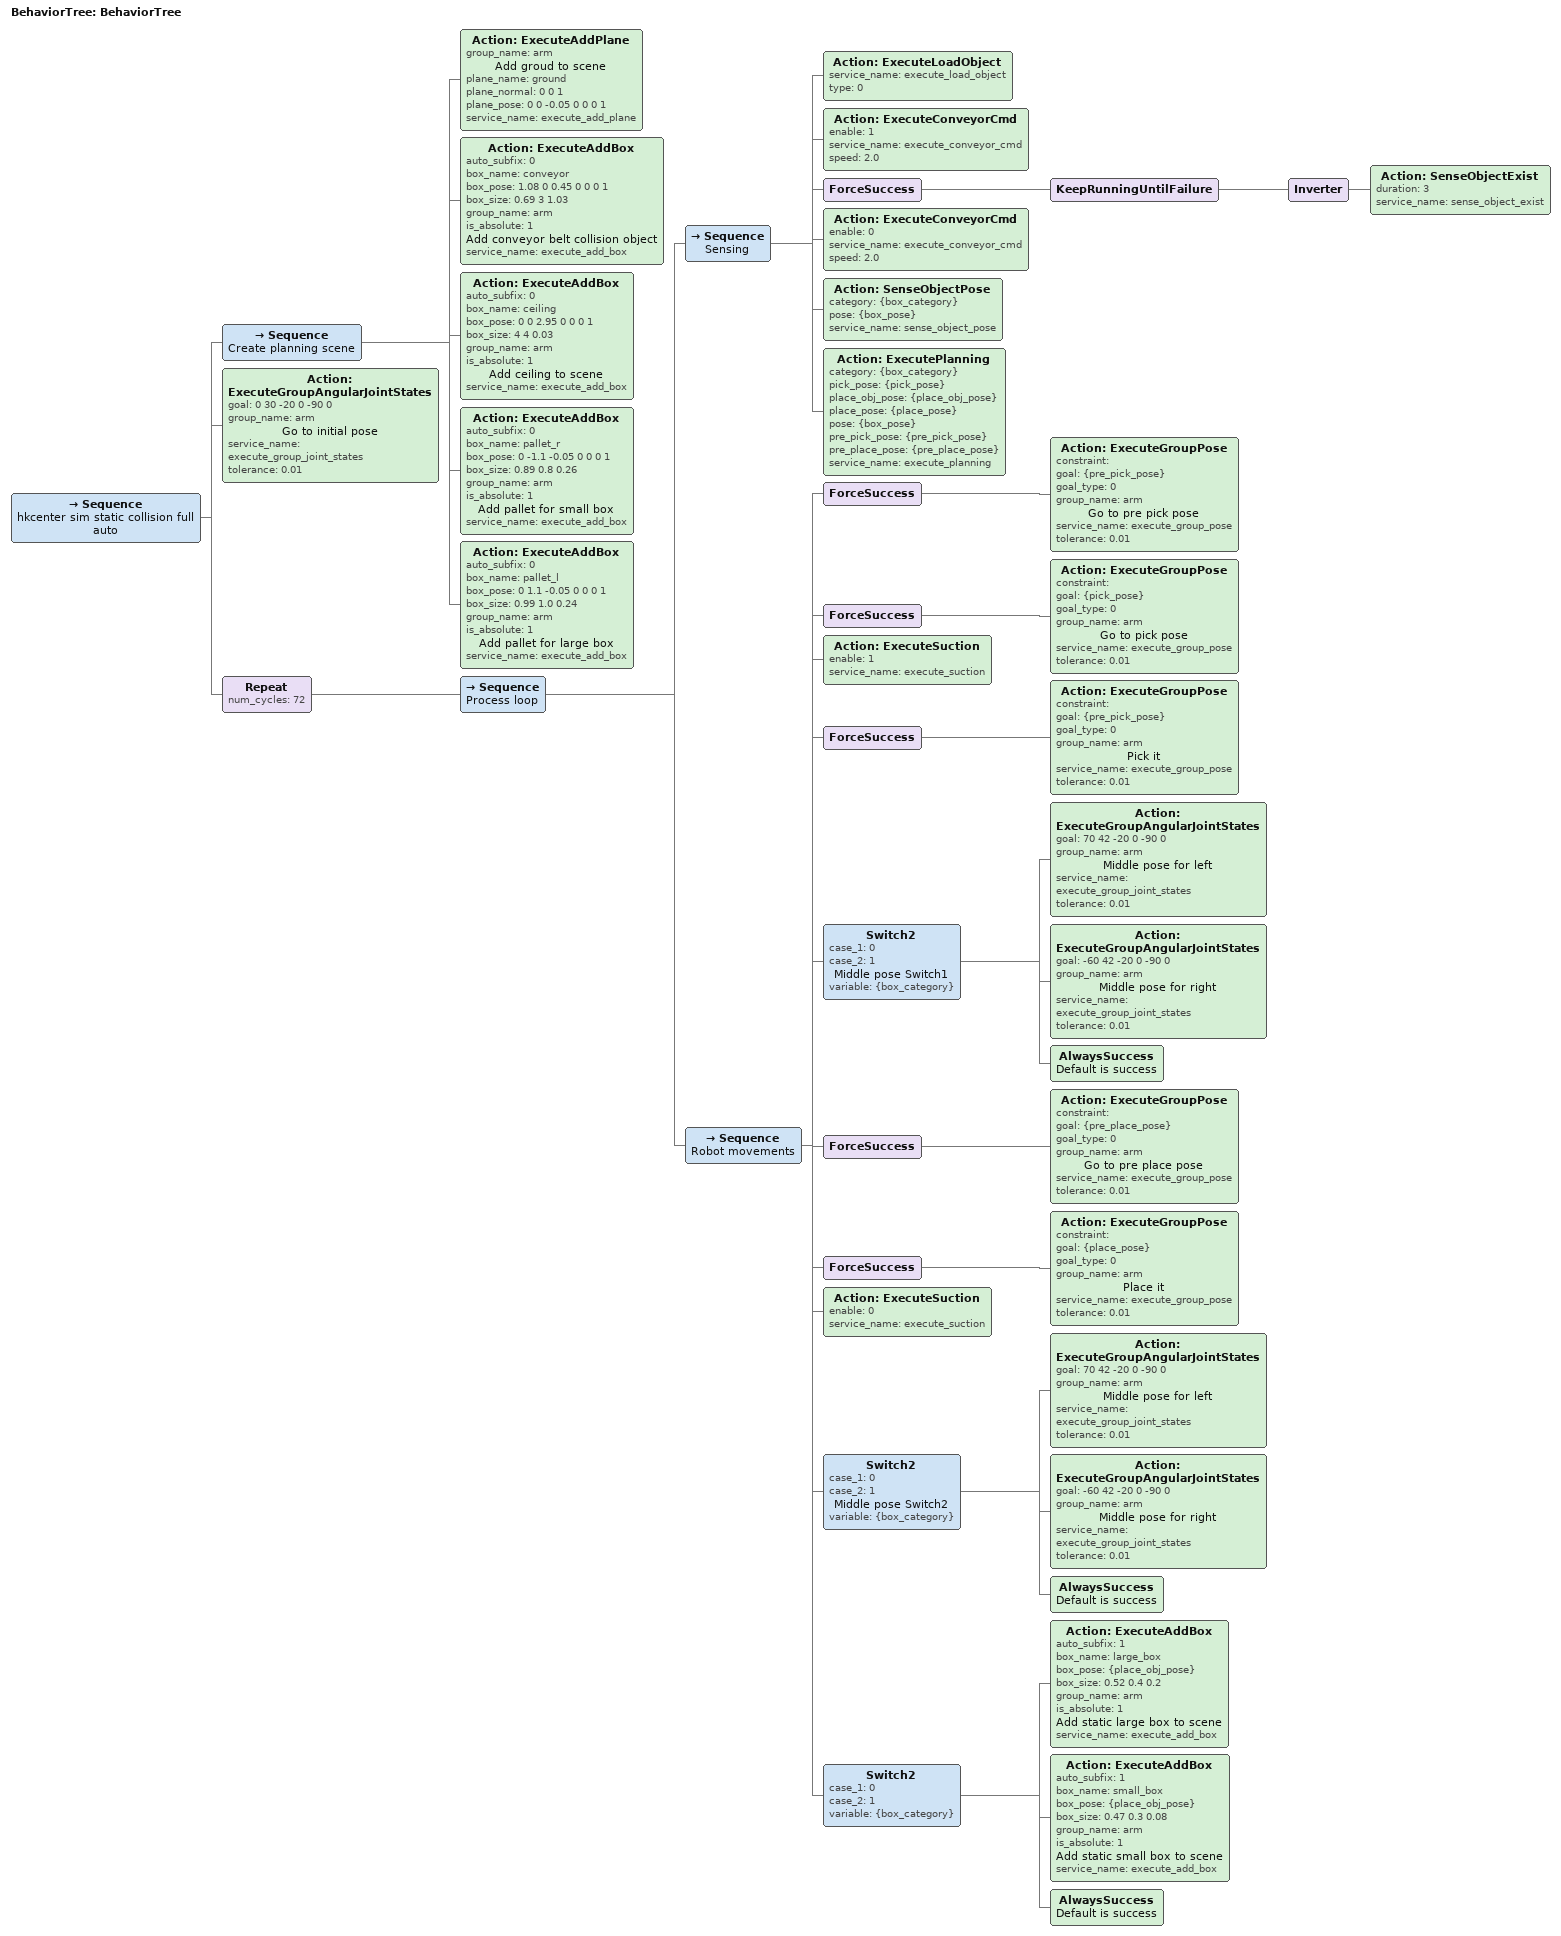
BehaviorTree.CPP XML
<?xml version="1.0"?>
<root main_tree_to_execute="BehaviorTree">
    <BehaviorTree ID="BehaviorTree">
        <Sequence name="hkcenter sim static collision full auto">
            <Sequence name="Create planning scene">
                <Action ID="ExecuteAddPlane" group_name="arm" name="Add groud to scene" plane_name="ground" plane_normal="0 0 1" plane_pose="0 0 -0.05 0 0 0 1" service_name="execute_add_plane"/>
                <Action ID="ExecuteAddBox" auto_subfix="0" box_name="conveyor" box_pose="1.08 0 0.45 0 0 0 1" box_size="0.69 3 1.03" group_name="arm" is_absolute="1" name="Add conveyor belt collision object" service_name="execute_add_box"/>
                <Action ID="ExecuteAddBox" auto_subfix="0" box_name="ceiling" box_pose="0 0 2.95 0 0 0 1" box_size="4 4 0.03" group_name="arm" is_absolute="1" name="Add ceiling to scene" service_name="execute_add_box"/>
                <Action ID="ExecuteAddBox" auto_subfix="0" box_name="pallet_r" box_pose="0 -1.1 -0.05 0 0 0 1" box_size="0.89 0.8 0.26" group_name="arm" is_absolute="1" name="Add pallet for small box" service_name="execute_add_box"/>
                <Action ID="ExecuteAddBox" auto_subfix="0" box_name="pallet_l" box_pose="0 1.1 -0.05 0 0 0 1" box_size="0.99 1.0 0.24" group_name="arm" is_absolute="1" name="Add pallet for large box" service_name="execute_add_box"/>
            </Sequence>
            <Action ID="ExecuteGroupAngularJointStates" goal="0 30 -20 0 -90 0" group_name="arm" name="Go to initial pose" service_name="execute_group_joint_states" tolerance="0.01"/>
            <Repeat num_cycles="72">
                <Sequence name="Process loop">
                    <Sequence name="Sensing">
                        <Action ID="ExecuteLoadObject" service_name="execute_load_object" type="0"/>
                        <Action ID="ExecuteConveyorCmd" enable="1" service_name="execute_conveyor_cmd" speed="2.0"/>
                        <ForceSuccess>
                            <KeepRunningUntilFailure>
                                <Inverter>
                                    <Action ID="SenseObjectExist" duration="3" service_name="sense_object_exist"/>
                                </Inverter>
                            </KeepRunningUntilFailure>
                        </ForceSuccess>
                        <Action ID="ExecuteConveyorCmd" enable="0" service_name="execute_conveyor_cmd" speed="2.0"/>
                        <Action ID="SenseObjectPose" category="{box_category}" pose="{box_pose}" service_name="sense_object_pose"/>
                        <Action ID="ExecutePlanning" category="{box_category}" pick_pose="{pick_pose}" place_obj_pose="{place_obj_pose}" place_pose="{place_pose}" pose="{box_pose}" pre_pick_pose="{pre_pick_pose}" pre_place_pose="{pre_place_pose}" service_name="execute_planning"/>
                    </Sequence>
                    <Sequence name="Robot movements">
                        <ForceSuccess>
                            <Action ID="ExecuteGroupPose" constraint="" goal="{pre_pick_pose}" goal_type="0" group_name="arm" name="Go to pre pick pose" service_name="execute_group_pose" tolerance="0.01"/>
                        </ForceSuccess>
                        <ForceSuccess>
                            <Action ID="ExecuteGroupPose" constraint="" goal="{pick_pose}" goal_type="0" group_name="arm" name="Go to pick pose" service_name="execute_group_pose" tolerance="0.01"/>
                        </ForceSuccess>
                        <Action ID="ExecuteSuction" enable="1" service_name="execute_suction"/>
                        <ForceSuccess>
                            <Action ID="ExecuteGroupPose" constraint="" goal="{pre_pick_pose}" goal_type="0" group_name="arm" name="Pick it" service_name="execute_group_pose" tolerance="0.01"/>
                        </ForceSuccess>
                        <Switch2 case_1="0" case_2="1" name="Middle pose Switch1" variable="{box_category}">
                            <Action ID="ExecuteGroupAngularJointStates" goal="70 42 -20 0 -90 0" group_name="arm" name="Middle pose for left" service_name="execute_group_joint_states" tolerance="0.01"/>
                            <Action ID="ExecuteGroupAngularJointStates" goal="-60 42 -20 0 -90 0" group_name="arm" name="Middle pose for right" service_name="execute_group_joint_states" tolerance="0.01"/>
                            <AlwaysSuccess name="Default is success"/>
                        </Switch2>
                        <ForceSuccess>
                            <Action ID="ExecuteGroupPose" constraint="" goal="{pre_place_pose}" goal_type="0" group_name="arm" name="Go to pre place pose" service_name="execute_group_pose" tolerance="0.01"/>
                        </ForceSuccess>
                        <ForceSuccess>
                            <Action ID="ExecuteGroupPose" constraint="" goal="{place_pose}" goal_type="0" group_name="arm" name="Place it" service_name="execute_group_pose" tolerance="0.01"/>
                        </ForceSuccess>
                        <Action ID="ExecuteSuction" enable="0" service_name="execute_suction"/>
                        <Switch2 case_1="0" case_2="1" name="Middle pose Switch2" variable="{box_category}">
                            <Action ID="ExecuteGroupAngularJointStates" goal="70 42 -20 0 -90 0" group_name="arm" name="Middle pose for left" service_name="execute_group_joint_states" tolerance="0.01"/>
                            <Action ID="ExecuteGroupAngularJointStates" goal="-60 42 -20 0 -90 0" group_name="arm" name="Middle pose for right" service_name="execute_group_joint_states" tolerance="0.01"/>
                            <AlwaysSuccess name="Default is success"/>
                        </Switch2>
                        <Switch2 case_1="0" case_2="1" variable="{box_category}">
                            <Action ID="ExecuteAddBox" auto_subfix="1" box_name="large_box" box_pose="{place_obj_pose}" box_size="0.52 0.4 0.2" group_name="arm" is_absolute="1" name="Add static large box to scene" service_name="execute_add_box"/>
                            <Action ID="ExecuteAddBox" auto_subfix="1" box_name="small_box" box_pose="{place_obj_pose}" box_size="0.47 0.3 0.08" group_name="arm" is_absolute="1" name="Add static small box to scene" service_name="execute_add_box"/>
                            <AlwaysSuccess name="Default is success"/>
                        </Switch2>
                    </Sequence>
                </Sequence>
            </Repeat>
        </Sequence>
    </BehaviorTree>
</root>
